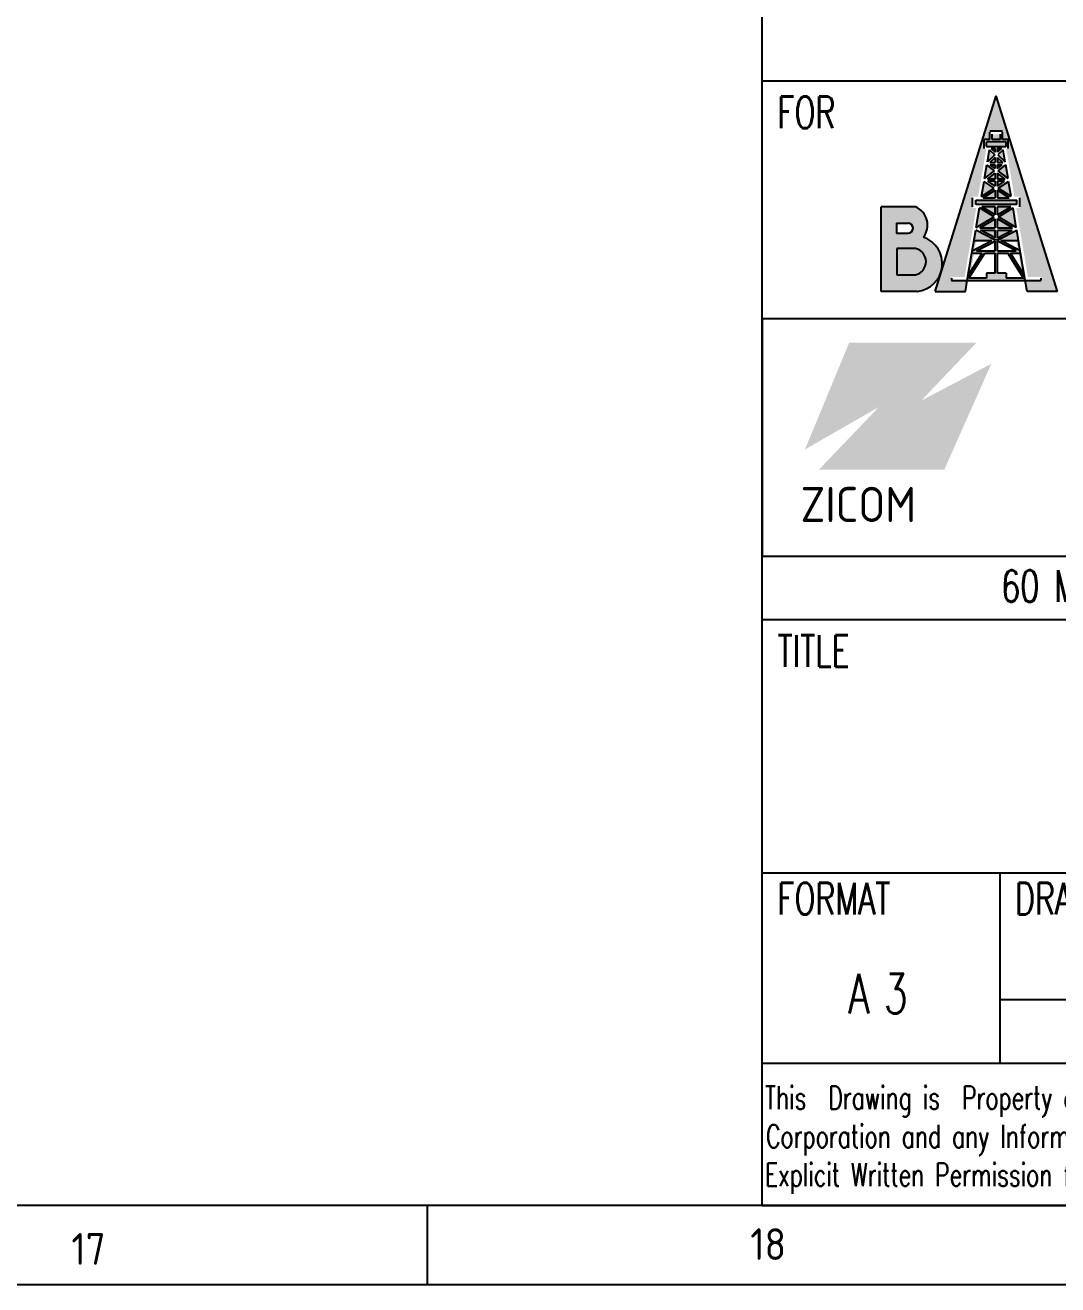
# Model space of a CAD drawing. Header units: inches. Extents: x 985 to 11353, y 526 to 2181.
# Drawn here: x 11069 to 11191.2, y 1067.5 to 1216.5 of the extents above; entities that cross this region are included whole.
import ezdxf

# ---------------------------------------------------------------- set-up
doc = ezdxf.new("R2010")
doc.units = ezdxf.units.IN
doc.header["$MEASUREMENT"] = 0
doc.layers.add('BORDER', color=7, linetype='Continuous')
doc.layers.add('CABLE ROUTE FOR TOTAL PLANE-EMBED 2_DWG$0$SILICAGEL BORDER', color=7, linetype='Continuous')
doc.styles.add('1', font='isocp.shx')
doc.styles.add('HZTXT', font='simplex.shx', dxfattribs={"width": 0.7})
doc.styles.get("Standard").update_dxf_attribs({"font": 'isocp3.shx'})

# ---------------------------------------------------------------- blocks, each defined once
blk = doc.blocks.new('240A1')
at = {"lineweight": -3, "true_color": 0x008500}
h = blk.add_hatch(color=96, dxfattribs=at)
edge = h.paths.add_edge_path()
edge.add_line((1046024.479, 286314.319), (1046024.245, 286314.319))
edge.add_line((1046024.245, 286314.319), (1046024.245, 286315.019))
edge.add_line((1046024.245, 286315.019), (1046024.597, 286315.019))
edge.add_line((1046024.597, 286315.019), (1046025.113, 286318.065))
edge.add_line((1046025.113, 286318.065), (1046024.986, 286318.065))
edge.add_line((1046024.986, 286318.065), (1046024.986, 286318.633))
edge.add_line((1046024.986, 286318.633), (1046025.339, 286318.633))
edge.add_line((1046025.339, 286318.633), (1046025.339, 286319.1))
edge.add_line((1046025.339, 286319.1), (1046026.143, 286319.1))
edge.add_line((1046026.143, 286319.1), (1046026.143, 286318.633))
edge.add_line((1046026.143, 286318.633), (1046026.495, 286318.633))
edge.add_line((1046026.495, 286318.633), (1046026.495, 286318.032))
edge.add_line((1046026.495, 286318.032), (1046026.374, 286318.032))
edge.add_line((1046026.374, 286318.032), (1046026.885, 286315.019))
edge.add_line((1046026.885, 286315.019), (1046027.237, 286315.019))
edge.add_line((1046027.237, 286315.019), (1046027.237, 286314.319))
edge.add_line((1046027.237, 286314.319), (1046027.003, 286314.319))
edge.add_line((1046027.003, 286314.319), (1046027.744, 286309.948))
edge.add_line((1046027.744, 286309.948), (1046028.564, 286309.948))
edge.add_line((1046028.564, 286309.948), (1046028.564, 286309.726))
edge.add_line((1046028.564, 286309.726), (1046027.574, 286309.726))
edge.add_line((1046027.574, 286309.726), (1046027.689, 286309.047))
edge.add_line((1046027.689, 286309.047), (1046029.608, 286309.047))
edge.add_line((1046029.608, 286309.047), (1046025.741, 286321.395))
edge.add_line((1046025.741, 286321.395), (1046021.969, 286309.353))
edge.add_arc((1046015.821, 286311.203), 6.42, 341.96193, 343.25581, ccw=False)
edge.add_line((1046021.926, 286309.215), (1046021.874, 286309.047))
edge.add_line((1046021.874, 286309.047), (1046023.793, 286309.047))
edge.add_line((1046023.793, 286309.047), (1046023.908, 286309.726))
edge.add_line((1046023.908, 286309.726), (1046022.917, 286309.726))
edge.add_line((1046022.917, 286309.726), (1046022.917, 286309.948))
edge.add_line((1046022.917, 286309.948), (1046023.738, 286309.948))
edge.add_line((1046023.738, 286309.948), (1046024.479, 286314.319))
h = blk.add_hatch(color=96, dxfattribs=at)
h.paths.add_polyline_path([(1046025.81, 286313.636), (1046025.81, 286313.054), (1046026.774, 286313.054)])
h.paths.add_polyline_path([(1046026.739, 286312.917), (1046025.81, 286312.917), (1046025.81, 286312.435)])
h.paths.add_polyline_path([(1046025.672, 286312.917), (1046024.743, 286312.917), (1046025.672, 286312.435)])
h.paths.add_polyline_path([(1046025.672, 286313.636), (1046024.708, 286313.054), (1046025.672, 286313.054)])
h.paths.add_polyline_path([(1046024.685, 286314.313), (1046024.475, 286313.075), (1046025.607, 286313.758)])
h.paths.add_polyline_path([(1046025.672, 286314.386), (1046024.831, 286314.386), (1046025.672, 286313.88)])
h.paths.add_polyline_path([(1046026.651, 286314.386), (1046025.81, 286314.386), (1046025.81, 286313.88)])
h.paths.add_polyline_path([(1046026.797, 286314.313), (1046025.874, 286313.758), (1046027.007, 286313.075)])
h.paths.add_polyline_path([(1046027.032, 286314.815), (1046024.449, 286314.815), (1046024.449, 286314.524), (1046027.032, 286314.524)])
h.paths.add_polyline_path([(1046025.81, 286315.442), (1046025.81, 286314.952), (1046026.562, 286314.952)])
h.paths.add_polyline_path([(1046025.672, 286315.442), (1046024.92, 286314.952), (1046025.672, 286314.952)])
h.paths.add_polyline_path([(1046025.615, 286315.569), (1046024.969, 286315.99), (1046024.809, 286315.045)])
h.paths.add_polyline_path([(1046026.513, 286315.99), (1046025.867, 286315.569), (1046026.673, 286315.045)])
h.paths.add_polyline_path([(1046026.268, 286315.995), (1046025.81, 286315.995), (1046025.81, 286315.697)])
h.paths.add_polyline_path([(1046025.672, 286315.995), (1046025.214, 286315.995), (1046025.672, 286315.697)])
h.paths.add_polyline_path([(1046025.672, 286316.514), (1046025.183, 286316.133), (1046025.672, 286316.133)])
h.paths.add_polyline_path([(1046025.81, 286316.514), (1046025.81, 286316.133), (1046026.299, 286316.133)])
h.paths.add_polyline_path([(1046026.336, 286317.031), (1046025.853, 286316.655), (1046026.483, 286316.164)])
h.paths.add_polyline_path([(1046025.146, 286317.031), (1046024.999, 286316.164), (1046025.629, 286316.655)])
h.paths.add_polyline_path([(1046025.672, 286317.039), (1046025.36, 286317.039), (1046025.672, 286316.796)])
h.paths.add_polyline_path([(1046026.122, 286317.039), (1046025.81, 286317.039), (1046025.81, 286316.796)])
h.paths.add_polyline_path([(1046025.81, 286317.503), (1046025.81, 286317.177), (1046026.151, 286317.177)])
h.paths.add_polyline_path([(1046025.672, 286317.503), (1046025.331, 286317.177), (1046025.672, 286317.177)])
h.paths.add_polyline_path([(1046025.641, 286317.664), (1046025.307, 286317.983), (1046025.178, 286317.222)])
h.paths.add_polyline_path([(1046025.672, 286318.065), (1046025.421, 286318.065), (1046025.672, 286317.825)])
h.paths.add_polyline_path([(1046026.061, 286318.065), (1046025.81, 286318.065), (1046025.81, 286317.825)])
h.paths.add_polyline_path([(1046026.175, 286317.983), (1046025.841, 286317.664), (1046026.304, 286317.222)])
h.paths.add_polyline_path([(1046026.358, 286318.495), (1046025.124, 286318.495), (1046025.124, 286318.203), (1046026.358, 286318.203)])
h.paths.add_polyline_path([(1046026.005, 286318.962), (1046025.476, 286318.962), (1046025.476, 286318.633), (1046026.005, 286318.633)])
h = blk.add_hatch(color=96, dxfattribs=at)
h.paths.add_polyline_path([(1046021.144, 286312.468, 0.493757), (1046020.633, 286314.389), (1046018.465, 286314.389), (1046018.465, 286309.047), (1046020.742, 286309.047, 0.808017)])
h.paths.add_polyline_path([(1046020.17, 286312.725), (1046019.435, 286312.729), (1046019.435, 286313.351), (1046020.166, 286313.356, -1.005901)], flags=16)
h = blk.add_hatch(color=96, dxfattribs=at)
h.paths.add_polyline_path([(1046027.574, 286309.726), (1046027.518, 286310.058), (1046026.634, 286311.462), (1046027.28, 286311.462), (1046027.254, 286311.616), (1046026.024, 286312.253), (1046027.146, 286312.253), (1046027.034, 286312.914), (1046025.891, 286312.322), (1046025.591, 286312.322), (1046024.448, 286312.914), (1046024.336, 286312.253), (1046025.458, 286312.253), (1046024.228, 286311.616), (1046024.202, 286311.462), (1046024.848, 286311.462), (1046023.964, 286310.058), (1046023.908, 286309.726)])
h.paths.add_polyline_path([(1046025.672, 286310.19), (1046025.117, 286310.19), (1046025.117, 286309.881), (1046024.015, 286309.881), (1046025.011, 286311.462), (1046025.672, 286311.462)], flags=16)
h.paths.add_polyline_path([(1046025.81, 286310.19), (1046025.81, 286311.462), (1046026.471, 286311.462), (1046027.467, 286309.881), (1046026.364, 286309.881), (1046026.364, 286310.19)], flags=16)
h.paths.add_polyline_path([(1046025.672, 286311.6), (1046024.496, 286311.6), (1046025.672, 286312.209)], flags=16)
h.paths.add_polyline_path([(1046025.81, 286311.6), (1046025.81, 286312.209), (1046026.986, 286311.6)], flags=16)
h = blk.add_hatch(color=96, dxfattribs=at)
h.paths.add_polyline_path([(1046024.476, 286312.253), (1046024.336, 286312.253), (1046024.228, 286311.616), (1046024.381, 286311.695)])
h.paths.add_polyline_path([(1046024.338, 286311.439), (1046024.342, 286311.462), (1046024.202, 286311.462), (1046023.964, 286310.058), (1046024.155, 286310.362)])
h.paths.add_polyline_path([(1046027.146, 286312.253), (1046027.006, 286312.253), (1046027.101, 286311.695), (1046027.254, 286311.616)])
h.paths.add_polyline_path([(1046027.28, 286311.462), (1046027.14, 286311.462), (1046027.144, 286311.439), (1046027.327, 286310.362), (1046027.518, 286310.058)])
at = {"lineweight": -3, "true_color": 0xff3333}
blk.add_hatch(color=20, dxfattribs=at).paths.add_polyline_path([(1046025.429, 286304.48), (1046022.458, 286297.79), (1046014.538, 286297.79), (1046018.323, 286301.746), (1046013.664, 286299.07), (1046016.459, 286305.818), (1046024.497, 286305.818), (1046021.002, 286302.153)])
at = {"lineweight": -3}
for p, q in [((1046010.968, 286251.347), (1046010.968, 286362.347)), ((1046010.968, 286322.347), (1046110.968, 286322.347)), ((1046010.968, 286292.347), (1046110.968, 286292.347)), ((1046010.968, 286288.347), (1046110.968, 286288.347)), ((1046010.968, 286272.347), (1046110.968, 286272.347)), ((1046025.968, 286272.347), (1046025.968, 286260.347)), ((1046025.968, 286264.347), (1046095.968, 286264.347)), ((1046010.968, 286260.347), (1046110.968, 286260.347)), ((1046010.968, 286260.347), (1046110.968, 286260.347)), ((1046010.968, 286251.347), (1046110.968, 286251.347))]:
    blk.add_line(p, q, dxfattribs=at)
at = {"color": 96, "lineweight": -3, "true_color": 0x008500}
for p, q in [((1046021.874, 286309.047), (1046025.741, 286321.395)), ((1046029.608, 286309.047), (1046025.741, 286321.395)), ((1046024.986, 286318.065), (1046024.986, 286318.633)), ((1046025.339, 286318.633), (1046024.986, 286318.633)), ((1046025.124, 286318.203), (1046025.124, 286318.495)), ((1046026.358, 286318.495), (1046025.124, 286318.495)), ((1046026.143, 286319.16), (1046025.339, 286319.16)), ((1046025.339, 286318.633), (1046025.339, 286319.1)), ((1046025.476, 286318.633), (1046025.476, 286318.962)), ((1046026.005, 286318.633), (1046025.476, 286318.633)), ((1046026.005, 286318.633), (1046026.005, 286318.962)), ((1046026.143, 286318.633), (1046026.143, 286319.1)), ((1046026.495, 286318.633), (1046026.143, 286318.633)), ((1046026.358, 286318.203), (1046026.358, 286318.495)), ((1046026.495, 286318.065), (1046026.495, 286318.633)), ((1046025.124, 286318.203), (1046026.358, 286318.203)), ((1046025.178, 286317.222), (1046025.307, 286317.983)), ((1046025.307, 286317.983), (1046025.641, 286317.664)), ((1046025.421, 286318.065), (1046025.672, 286318.065)), ((1046025.421, 286318.065), (1046025.672, 286317.825)), ((1046025.672, 286318.065), (1046025.672, 286317.825)), ((1046025.81, 286318.065), (1046026.061, 286318.065)), ((1046025.81, 286318.065), (1046025.81, 286317.825)), ((1046026.061, 286318.065), (1046025.81, 286317.825)), ((1046026.175, 286317.983), (1046025.841, 286317.664)), ((1046026.304, 286317.222), (1046026.175, 286317.983)), ((1046024.999, 286316.164), (1046025.146, 286317.031)), ((1046025.629, 286316.655), (1046025.146, 286317.031)), ((1046025.641, 286317.664), (1046025.178, 286317.222)), ((1046025.672, 286317.503), (1046025.331, 286317.177)), ((1046025.331, 286317.177), (1046025.672, 286317.177)), ((1046025.36, 286317.039), (1046025.672, 286317.039)), ((1046025.672, 286316.796), (1046025.36, 286317.039)), ((1046025.672, 286317.503), (1046025.672, 286317.177)), ((1046025.672, 286317.039), (1046025.672, 286316.796)), ((1046025.81, 286317.503), (1046025.81, 286317.177)), ((1046025.81, 286317.503), (1046026.151, 286317.177)), ((1046025.81, 286317.177), (1046026.151, 286317.177)), ((1046025.81, 286317.039), (1046025.81, 286316.796)), ((1046025.81, 286317.039), (1046026.122, 286317.039)), ((1046025.81, 286316.796), (1046026.122, 286317.039)), ((1046025.841, 286317.664), (1046026.304, 286317.222)), ((1046025.853, 286316.655), (1046026.336, 286317.031)), ((1046026.483, 286316.164), (1046026.336, 286317.031)), ((1046024.999, 286316.164), (1046025.629, 286316.655)), ((1046025.183, 286316.133), (1046025.672, 286316.514)), ((1046025.672, 286316.133), (1046025.183, 286316.133)), ((1046025.672, 286316.514), (1046025.672, 286316.133)), ((1046025.81, 286316.514), (1046025.81, 286316.133)), ((1046026.299, 286316.133), (1046025.81, 286316.514)), ((1046026.299, 286316.133), (1046025.81, 286316.133)), ((1046026.483, 286316.164), (1046025.853, 286316.655)), ((1046024.809, 286315.045), (1046024.969, 286315.99)), ((1046024.809, 286315.045), (1046025.615, 286315.569)), ((1046024.92, 286314.952), (1046025.672, 286315.442)), ((1046025.615, 286315.569), (1046024.969, 286315.99)), ((1046025.672, 286315.995), (1046025.214, 286315.995)), ((1046025.672, 286315.697), (1046025.214, 286315.995)), ((1046025.672, 286315.995), (1046025.672, 286315.697)), ((1046025.672, 286315.442), (1046025.672, 286314.952)), ((1046025.81, 286315.995), (1046025.81, 286315.697)), ((1046026.268, 286315.995), (1046025.81, 286315.995)), ((1046025.81, 286315.697), (1046026.268, 286315.995)), ((1046025.81, 286315.442), (1046025.81, 286314.952)), ((1046026.562, 286314.952), (1046025.81, 286315.442)), ((1046025.867, 286315.569), (1046026.513, 286315.99)), ((1046026.673, 286315.045), (1046025.867, 286315.569)), ((1046026.673, 286315.045), (1046026.513, 286315.99)), ((1046024.245, 286314.386), (1046024.245, 286314.952)), ((1046024.449, 286314.524), (1046024.449, 286314.815)), ((1046024.449, 286314.815), (1046027.032, 286314.815)), ((1046027.032, 286314.524), (1046024.449, 286314.524)), ((1046024.92, 286314.952), (1046025.672, 286314.952)), ((1046025.81, 286314.952), (1046026.562, 286314.952)), ((1046027.032, 286314.524), (1046027.032, 286314.815)), ((1046027.237, 286314.386), (1046027.237, 286314.952)), ((1046020.633, 286314.389), (1046018.465, 286314.389)), ((1046018.465, 286309.047), (1046018.465, 286314.389)), ((1046024.475, 286313.075), (1046024.685, 286314.313)), ((1046024.475, 286313.075), (1046025.607, 286313.758)), ((1046025.607, 286313.758), (1046024.685, 286314.313)), ((1046025.672, 286314.386), (1046024.831, 286314.386)), ((1046025.672, 286313.88), (1046024.831, 286314.386)), ((1046025.672, 286313.88), (1046025.672, 286314.386)), ((1046026.651, 286314.386), (1046025.81, 286314.386)), ((1046025.81, 286313.88), (1046025.81, 286314.386)), ((1046025.81, 286313.88), (1046026.651, 286314.386)), ((1046025.874, 286313.758), (1046026.797, 286314.313)), ((1046027.007, 286313.075), (1046025.874, 286313.758)), ((1046027.007, 286313.075), (1046026.797, 286314.313)), ((1046019.435, 286313.351), (1046020.17, 286313.356)), ((1046019.435, 286313.351), (1046019.435, 286312.729)), ((1046024.202, 286311.462), (1046024.448, 286312.914)), ((1046025.591, 286312.322), (1046024.448, 286312.914)), ((1046024.708, 286313.054), (1046025.672, 286313.636)), ((1046024.708, 286313.054), (1046025.672, 286313.054)), ((1046024.743, 286312.917), (1046025.672, 286312.917)), ((1046025.672, 286312.435), (1046024.743, 286312.917)), ((1046025.672, 286313.054), (1046025.672, 286313.636)), ((1046025.672, 286312.435), (1046025.672, 286312.917)), ((1046025.81, 286313.054), (1046025.81, 286313.636)), ((1046026.774, 286313.054), (1046025.81, 286313.636)), ((1046025.81, 286313.054), (1046026.774, 286313.054)), ((1046025.81, 286312.435), (1046025.81, 286312.917)), ((1046025.81, 286312.917), (1046026.739, 286312.917)), ((1046025.81, 286312.435), (1046026.739, 286312.917)), ((1046025.891, 286312.322), (1046027.034, 286312.914)), ((1046027.28, 286311.462), (1046027.034, 286312.914)), ((1046019.435, 286312.729), (1046020.17, 286312.725)), ((1046024.228, 286311.616), (1046025.458, 286312.253)), ((1046024.336, 286312.253), (1046025.458, 286312.253)), ((1046024.496, 286311.6), (1046025.672, 286312.209)), ((1046025.591, 286312.322), (1046025.891, 286312.322)), ((1046025.672, 286311.6), (1046025.672, 286312.209)), ((1046025.81, 286311.6), (1046025.81, 286312.209)), ((1046026.986, 286311.6), (1046025.81, 286312.209)), ((1046027.254, 286311.616), (1046026.024, 286312.253)), ((1046026.024, 286312.253), (1046027.146, 286312.253)), ((1046020.635, 286311.758), (1046019.455, 286311.758)), ((1046019.455, 286311.758), (1046019.455, 286310.099)), ((1046023.908, 286309.726), (1046024.202, 286311.462)), ((1046023.964, 286310.058), (1046024.848, 286311.462)), ((1046024.015, 286309.881), (1046025.011, 286311.462)), ((1046024.202, 286311.462), (1046024.848, 286311.462)), ((1046024.496, 286311.6), (1046025.672, 286311.6)), ((1046025.011, 286311.462), (1046025.672, 286311.462)), ((1046025.672, 286310.19), (1046025.672, 286311.462)), ((1046025.81, 286311.6), (1046026.986, 286311.6)), ((1046025.81, 286310.19), (1046025.81, 286311.462)), ((1046025.81, 286311.462), (1046026.471, 286311.462)), ((1046027.467, 286309.881), (1046026.471, 286311.462)), ((1046026.634, 286311.462), (1046027.28, 286311.462)), ((1046027.518, 286310.058), (1046026.634, 286311.462)), ((1046027.574, 286309.726), (1046027.28, 286311.462)), ((1046019.455, 286310.099), (1046020.635, 286310.099)), ((1046022.917, 286309.881), (1046022.917, 286309.726)), ((1046022.917, 286309.726), (1046028.564, 286309.726)), ((1046023.793, 286309.047), (1046023.908, 286309.726)), ((1046025.117, 286309.881), (1046024.015, 286309.881)), ((1046025.672, 286310.19), (1046025.117, 286310.19)), ((1046025.117, 286310.19), (1046025.117, 286309.881)), ((1046026.364, 286310.19), (1046025.81, 286310.19)), ((1046026.364, 286310.19), (1046026.364, 286309.881)), ((1046027.467, 286309.881), (1046026.364, 286309.881)), ((1046027.689, 286309.047), (1046027.574, 286309.726)), ((1046028.564, 286309.881), (1046028.564, 286309.726)), ((1046020.742, 286309.047), (1046018.465, 286309.047)), ((1046021.874, 286309.047), (1046023.793, 286309.047)), ((1046029.608, 286309.047), (1046027.689, 286309.047))]:
    blk.add_line(p, q, dxfattribs=at)
at = {"color": 0, "lineweight": -3}
for p, q in [((1046010.968, 286307.347), (1046010.968, 286292.347)), ((1046010.968, 286307.347), (1046110.968, 286307.347)), ((1045989.818, 286251.347), (1045989.818, 286246.347))]:
    blk.add_line(p, q, dxfattribs=at)
at = {"color": 5, "lineweight": -3}
blk.add_lwpolyline([(1045274.968, 286840.347), (1046115.968, 286840.347), (1046115.968, 286246.347), (1045274.968, 286246.347)], close=True, dxfattribs=at)
at = {"color": 0, "lineweight": -3}
blk.add_lwpolyline([(1045279.968, 286835.347), (1046110.968, 286835.347), (1046110.968, 286251.347), (1045279.968, 286251.347)], close=True, dxfattribs=at)
at = {"color": 96, "lineweight": -3, "true_color": 0x008500}
for centre, radius, start, end in [((1046020.153, 286313.233), 1.251, 322.33553, 67.44827), ((1046020.17, 286313.04), 0.315, 270, 90), ((1046020.575, 286310.801), 1.762, 275.42037, 71.17552), ((1046020.461, 286310.928), 0.847, 281.84703, 78.15297)]:
    blk.add_arc(centre, radius, start, end, dxfattribs=at)
at = {"lineweight": -3, "style": 'HZTXT', "width": 0.7}
for s, height, p in [(' FOR', 2, (1046010.968, 286319.347)), ('60 MMSCFD SILICAGEL DEHYDRATION TYPE NATURAL GAS PROCESS PLANT', 2, (1046026.053, 286289.446)), (' TITLE', 2, (1046010.968, 286285.347)), (' FORMAT', 2, (1046010.968, 286269.729)), (' DRAWING NO.', 2, (1046025.968, 286269.729)), ('A', 2.5, (1046016.393, 286263.479)), ('3', 2.5, (1046018.643, 286263.479)), ('This  Drawing is  Property of Consortium of ', 1.45, (1046011.142, 286257.429)), ('Corporation and any Information, contained  in  this  Drawing will not be  Reproduced,  Disclosed to others without', 1.45, (1046011.21, 286254.999)), ('Explicit Written Permission from ', 1.45, (1046011.142, 286252.568))]:
    blk.add_text(s, height=height, dxfattribs=at).set_placement(p)
at = {"lineweight": -3, "char_height": 2, "attachment_point": 1}
for s, insert in [('17', (1045967.364, 286249.614)), ('18', (1046010.216, 286249.917))]:
    blk.add_mtext_dynamic_manual_height_columns(s, width=2, gutter_width=1, heights=[0], dxfattribs=dict(at, insert=insert))
at = {"layer": 'BORDER', "color": 172, "lineweight": -3, "style": '1'}
blk.add_text('ZICOM', height=2.2147, dxfattribs=at).set_placement((1046013.384, 286294.494))

msp = doc.modelspace()

# ---------------------------------------------------------------- block references
at = {"layer": 'CABLE ROUTE FOR TOTAL PLANE-EMBED 2_DWG$0$SILICAGEL BORDER', "color": 7, "xscale": 1.875, "yscale": 1.875, "zscale": 1.875}
msp.add_blockref('240A1', (-1950114.32, -535644.44), dxfattribs=at)

doc.saveas('drawing.dxf')
